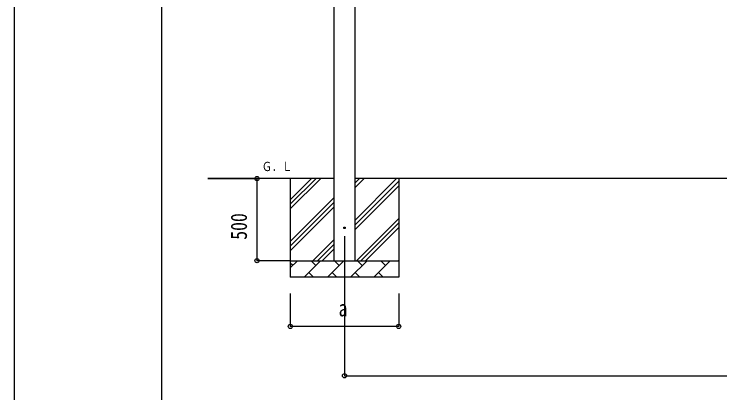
# Model space of a CAD drawing. Units: millimetres, scale not verified. Extents: x -12615 to 12615, y -8910 to 8910.
# Drawn here: x -12615 to -8317, y -4371 to -2066 of the extents above; entities that cross this region are included whole.
import ezdxf
from ezdxf.enums import TextEntityAlignment as Align

# ---------------------------------------------------------------- set-up
doc = ezdxf.new("R2010")
doc.units = ezdxf.units.MM
doc.header["$LTSCALE"] = 40
for name, color, linetype in [('0-3_YKK_12', 2, 'Continuous'), ('0-4_YKK_13', 4, 'Continuous'), ('0-5_YKK_A1', 4, 'Continuous'), ('0-6_YKK_D', 6, 'Continuous'), ('0-7_YKK_ZWAK', 7, 'Continuous')]:
    doc.layers.add(name, color=color, linetype=linetype)
doc.styles.add('ＭＳ ゴシック', font='')
doc.styles.get('ＭＳ ゴシック').set_extended_font_data('MS Gothic')

msp = doc.modelspace()

# ---------------------------------------------------------------- linework, layer by layer
at = {"layer": '0-3_YKK_12'}
msp.add_line((-10602.94, -3416.36), (-10602.94, -3916.36), dxfattribs=at)
at = {"layer": '0-4_YKK_13'}
msp.add_circle((-10602.94, -3366.36), 4.5, dxfattribs=at)
at = {"layer": '0-5_YKK_A1'}
for p, q in [((-10665.44, -3566.36), (-10665.44, -766.36)), ((-10540.44, -766.36), (-10540.44, -3566.36)), ((-10665.44, -3066.36), (-11435.44, -3066.36)), ((-10932.94, -3066.36), (-10932.94, -3666.36)), ((-10932.94, -3251.42), (-10747.89, -3066.36)), ((-10932.94, -3223.13), (-10776.18, -3066.36)), ((-10932.94, -3194.85), (-10804.46, -3066.36)), ((-5392.44, -3066.36), (-10540.44, -3066.36)), ((-10540.44, -3321.46), (-10285.34, -3066.36)), ((-10540.44, -3123.47), (-10483.33, -3066.36)), ((-10540.44, -3095.19), (-10511.62, -3066.36)), ((-10540.44, -3349.75), (-10272.94, -3082.25)), ((-10272.94, -3066.36), (-10272.94, -3666.36)), ((-10540.44, -3378.03), (-10272.94, -3110.53)), ((-10932.94, -3449.4), (-10665.44, -3181.9)), ((-10932.94, -3477.69), (-10665.44, -3210.19)), ((-10932.94, -3505.97), (-10665.44, -3238.47)), ((-10530.78, -3566.36), (-10272.94, -3308.52)), ((-10502.5, -3566.36), (-10272.94, -3336.81)), ((-10474.22, -3566.36), (-10272.94, -3365.09)), ((-10795.34, -3566.36), (-10665.44, -3436.46)), ((-10767.06, -3566.36), (-10665.44, -3464.75)), ((-10738.77, -3566.36), (-10665.44, -3493.03)), ((-10932.94, -3566.36), (-10272.94, -3566.36)), ((-10932.94, -3609.26), (-10890.05, -3566.36)), ((-10848.63, -3666.36), (-10748.63, -3566.36)), ((-10777.18, -3594.92), (-10805.73, -3566.36)), ((-10707.21, -3666.36), (-10607.21, -3566.36)), ((-10635.76, -3594.92), (-10664.31, -3566.36)), ((-10565.78, -3666.36), (-10465.78, -3566.36)), ((-10494.34, -3594.92), (-10522.89, -3566.36)), ((-10424.36, -3666.36), (-10324.36, -3566.36)), ((-10352.92, -3594.92), (-10381.47, -3566.36)), ((-10276.23, -3566.36), (-10272.94, -3563.08)), ((-10918.6, -3594.92), (-10932.94, -3580.58)), ((-10820.07, -3637.81), (-10791.52, -3666.36)), ((-10678.65, -3637.81), (-10650.1, -3666.36)), ((-10537.23, -3637.81), (-10508.68, -3666.36)), ((-10395.81, -3637.81), (-10367.26, -3666.36)), ((-10272.94, -3666.36), (-10932.94, -3666.36))]:
    msp.add_line(p, q, dxfattribs=at)
at = {"layer": '0-6_YKK_D'}
for p, q in [((-11434.44, -3066.36), (-11134.44, -3066.36)), ((-11135.44, -3566.36), (-11135.44, -3066.36)), ((-10933.94, -3566.36), (-11136.44, -3566.36)), ((-10932.94, -3766.36), (-10932.94, -3967.36)), ((-10602.94, -3766.36), (-10602.94, -4267.36)), ((-10272.94, -3766.36), (-10272.94, -3967.36)), ((-10272.94, -3966.36), (-10932.94, -3966.36)), ((-10602.94, -4266.36), (-5329.94, -4266.36))]:
    msp.add_line(p, q, dxfattribs=at)
for centre in [(-11135.44, -3066.36), (-11135.44, -3566.36), (-10932.94, -3966.36), (-10272.94, -3966.36), (-10602.94, -4266.36)]:
    msp.add_circle(centre, 12.75, dxfattribs=at)
at = {"layer": '0-7_YKK_ZWAK'}
msp.add_line((-11714.94, -7575), (-11714.94, 8325), dxfattribs=at)
msp.add_lwpolyline([(-12615, -8910), (12615, -8910), (12615, 8910), (-12615, 8910)], close=True, dxfattribs=at)

# ---------------------------------------------------------------- texts
at = {"layer": '0-5_YKK_A1', "style": 'ＭＳ ゴシック', "width": 0.8}
msp.add_text('Ｇ．Ｌ', height=56.56, dxfattribs=at).set_placement((-11106.3, -3037.91), align=Align.BOTTOM_LEFT)
at = {"layer": '0-6_YKK_D', "style": 'ＭＳ ゴシック', "width": 0.8}
msp.add_text('500', height=98.97, rotation=90, dxfattribs=at).set_placement((-11167.44, -3438.76), align=Align.BOTTOM_LEFT)
msp.add_text('a', height=98.97, dxfattribs=at).set_placement((-10638.94, -3934.36), align=Align.BOTTOM_LEFT)

doc.saveas('drawing.dxf')
